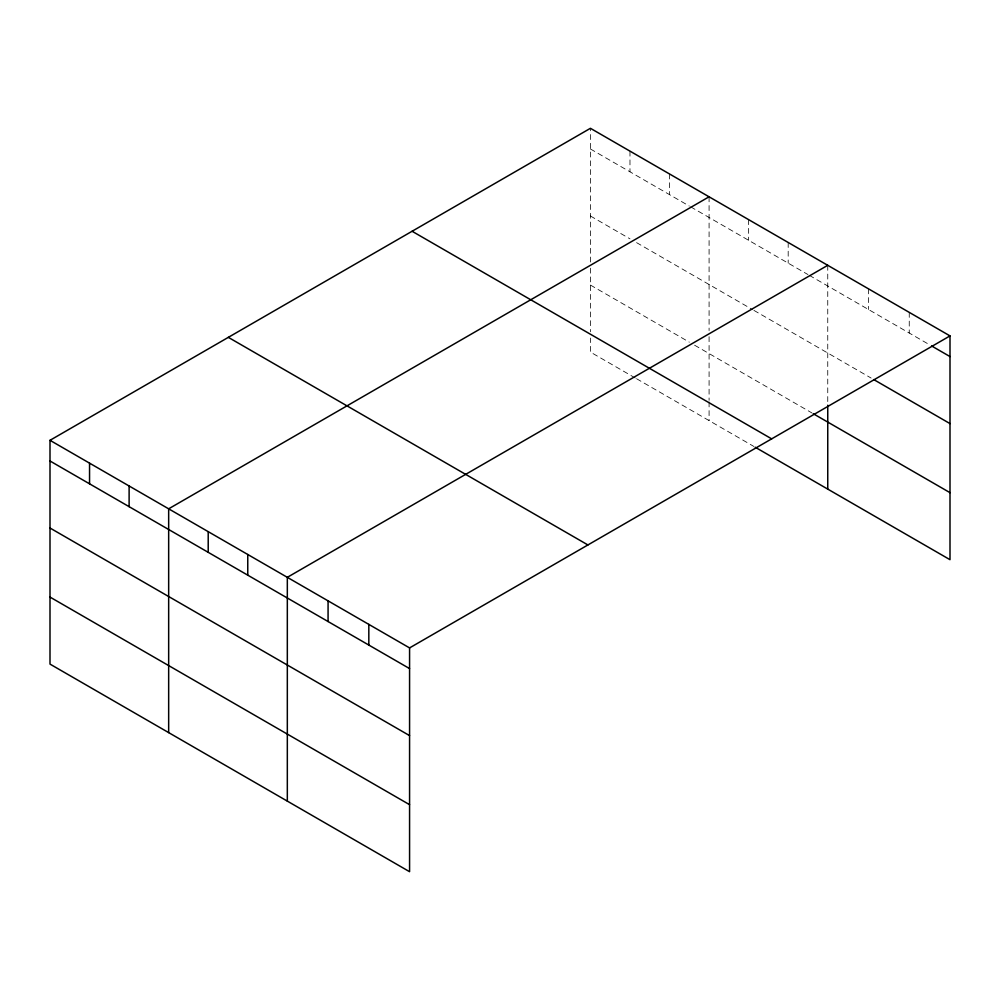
<?xml version="1.0" encoding="UTF-8"?>
<svg xmlns="http://www.w3.org/2000/svg" width="1000" height="1000" viewBox="0 0 1000 1000"><rect width="100%" height="100%" fill="white"/><g stroke="black" fill="none" stroke-linecap="round" stroke-linejoin="round"><path stroke-width="0.75" stroke-dasharray="5 3.75" d="M590.425 262.038L590.425 128.3M590.425 148.975L689.312 206.062M690.625 206.825L807.962 274.562M809.287 275.325L930.288 345.188M590.425 216L629.975 238.837M636.575 242.638L752.588 309.625M753.913 310.387L871.125 378.062M590.425 285.062L689.312 342.15M694.587 345.2L811.925 412.938M635.25 377.975L590.425 352.088L590.425 338.062M636.575 378.738L753.913 446.475M909.25 312.375L909.25 333.038M868.5 288.837L868.5 309.513M827.75 265.312L827.75 403.663M788.188 242.475L788.188 263.15M748.637 219.638L748.637 240.312M709.087 196.8L709.087 330.55M709.087 336.688L709.087 400.337M709.087 401.887L709.087 420.6M669.538 173.975L669.538 194.638M629.975 151.137L629.975 171.812M590.425 268.175L590.425 331.825"/><path stroke-width="1.5" d="M755.225 447.238L950 559.688L950 335.9L590.425 128.3L50 440.312L50 664.1L409.575 871.7L409.575 647.913L50 440.312M709.087 196.8L168.663 508.812L168.663 732.613M827.75 265.312L287.325 577.325L287.325 801.112M409.575 647.913L950 335.9M931.6 345.95L950 356.575M873.75 379.575L950 423.6M813.238 413.7L950 492.663M412.088 231.262L771.663 438.862M228.337 337.35L587.913 544.95M50 460.988L409.575 668.587M50 528.013L409.575 735.612M50 597.075L409.575 804.675M827.75 405.2L827.75 489.1M368.825 624.375L368.825 645.05M328.075 600.85L328.075 621.525M247.763 554.487L247.763 575.163M208.212 531.65L208.212 552.325M129.113 485.988L129.113 506.65M89.55 463.15L89.55 483.825"/></g></svg>
